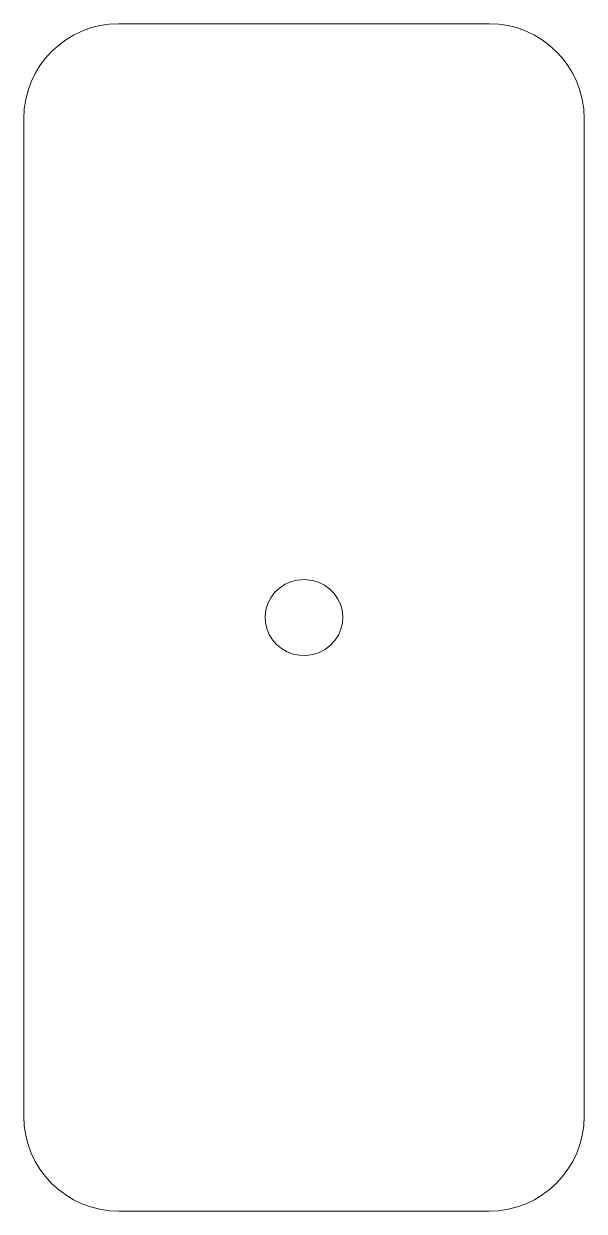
# Model space of a CAD drawing. Header units: millimetres. Extents: x 6 to 65, y 6 to 131.
import ezdxf

# ---------------------------------------------------------------- set-up
doc = ezdxf.new("R2010")
doc.units = ezdxf.units.MM

msp = doc.modelspace()

# ---------------------------------------------------------------- linework, layer by layer
at = {"color": 7, "linetype": 'Continuous', "lineweight": 15}
for p, q in [((55.38, 131.05), (16.46, 131.05)), ((6.46, 16.05), (6.46, 121.05)), ((65.38, 121.05), (65.38, 16.05)), ((16.46, 6.05), (55.38, 6.05))]:
    msp.add_line(p, q, dxfattribs=at)
at = {"color": 7, "linetype": 'Continuous', "lineweight": 15, "flags": 128}
msp.add_lwpolyline([(35.95, 72.55), (36.81, 72.45), (37.46, 72.25), (38.08, 71.95), (38.62, 71.55), (39.09, 71.08), (39.46, 70.54), (39.75, 69.95), (39.93, 69.31), (40.01, 68.65), (39.97, 67.98), (39.81, 67.33), (39.55, 66.7), (39.18, 66.13), (38.7, 65.62), (38.15, 65.19), (37.52, 64.87), (36.85, 64.65), (36.16, 64.55), (35.46, 64.57), (34.79, 64.7), (34.15, 64.94), (33.57, 65.28), (33.05, 65.7), (32.61, 66.2), (32.27, 66.77), (32.02, 67.38), (31.87, 68.03), (31.84, 68.69), (31.92, 69.36), (32.12, 70.01), (32.43, 70.62), (32.84, 71.17), (33.34, 71.65), (33.93, 72.04), (34.57, 72.32), (35.25, 72.49), (35.95, 72.55)], dxfattribs=at)
at = {"color": 7, "linetype": 'Continuous', "lineweight": 15}
for centre, start, end in [((16.46, 121.05), 90, 180), ((55.38, 121.05), 0, 90), ((16.46, 16.05), 180, 270), ((55.38, 16.05), 270, 0)]:
    msp.add_arc(centre, 10, start, end, dxfattribs=at)

doc.saveas('drawing.dxf')
